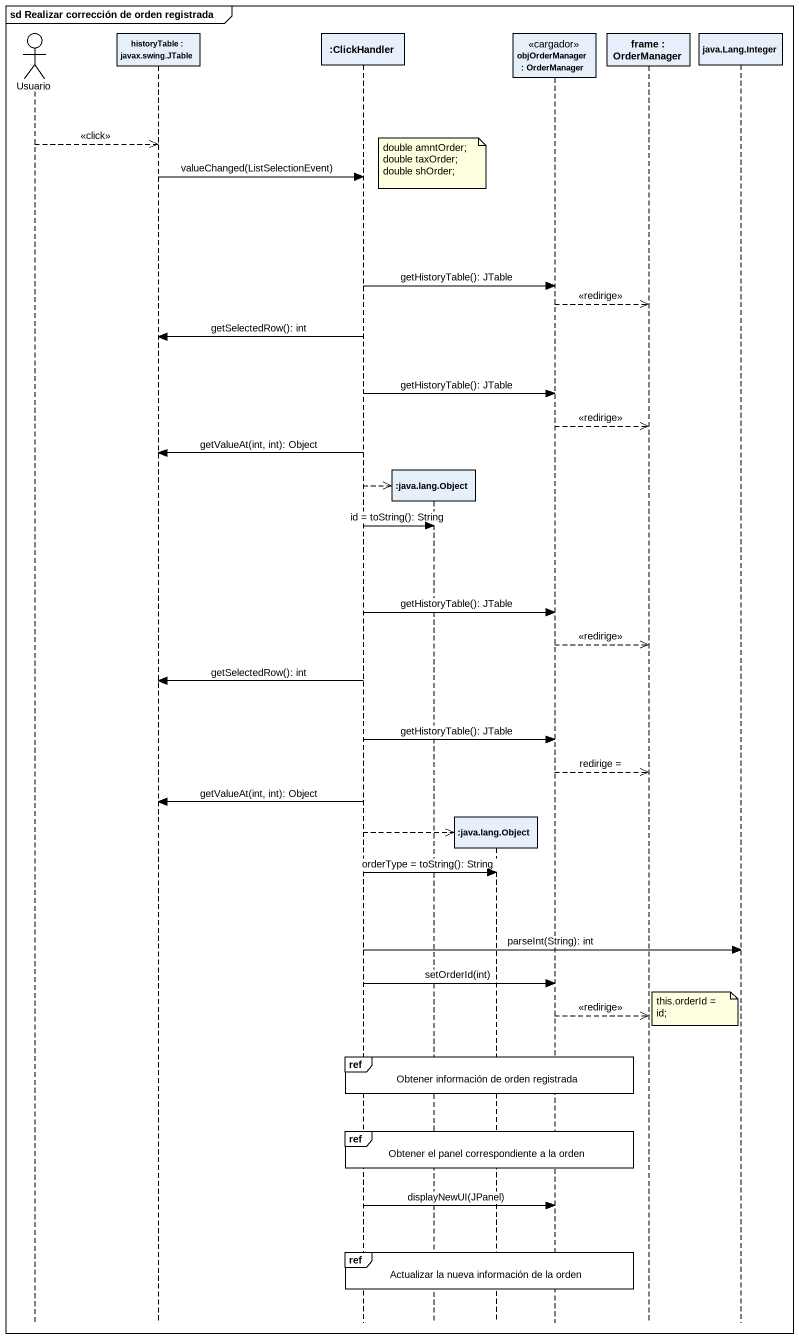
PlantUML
@startuml
mainframe sd Realizar corrección de orden registrada
hide footbox
actor Usuario
participant "historyTable : javax.swing.JTable" as historyTable
participant ":ClickHandler" as ClickHandler
participant ":java.lang.Object" as java_lang_Object
participant ":java.lang.Object" as java_lang_Object_2
participant "objOrderManager : OrderManager" as objOrderManager <<cargador>>
participant "frame : OrderManager" as frame_
participant "java.Lang.Integer" as java_Lang_Integer

Usuario -->> historyTable : <<click>>
note over java_lang_Object
  double amntOrder;
  double taxOrder;
  double shOrder;
end note
historyTable -> ClickHandler : valueChanged(ListSelectionEvent)
ClickHandler -> objOrderManager : getHistoryTable(): JTable
objOrderManager -->> frame_ : <<redirige>>
ClickHandler -> historyTable : getSelectedRow(): int
ClickHandler -> objOrderManager : getHistoryTable(): JTable
objOrderManager -->> frame_ : <<redirige>>
ClickHandler -> historyTable : getValueAt(int, int): Object
ClickHandler -->> java_lang_Object **
ClickHandler -> java_lang_Object : id = toString(): String
ClickHandler -> objOrderManager : getHistoryTable(): JTable
objOrderManager -->> frame_ : <<redirige>>
ClickHandler -> historyTable : getSelectedRow(): int
ClickHandler -> objOrderManager : getHistoryTable(): JTable
objOrderManager -->> frame_ : redirige =
ClickHandler -> historyTable : getValueAt(int, int): Object
ClickHandler -->> java_lang_Object_2 **
ClickHandler -> java_lang_Object_2 : orderType = toString(): String
ClickHandler -> java_Lang_Integer : parseInt(String): int
ClickHandler -> objOrderManager : setOrderId(int)
note left of java_Lang_Integer : this.orderId = id;
objOrderManager -->> frame_ : <<redirige>>
ref over ClickHandler, java_lang_Object, java_lang_Object_2, objOrderManager : Obtener información de orden registrada
ref over ClickHandler, java_lang_Object, java_lang_Object_2, objOrderManager : Obtener el panel correspondiente a la orden
ClickHandler -> objOrderManager : displayNewUI(JPanel)
ref over ClickHandler, java_lang_Object, java_lang_Object_2, objOrderManager : Actualizar la nueva información de la orden
@enduml
